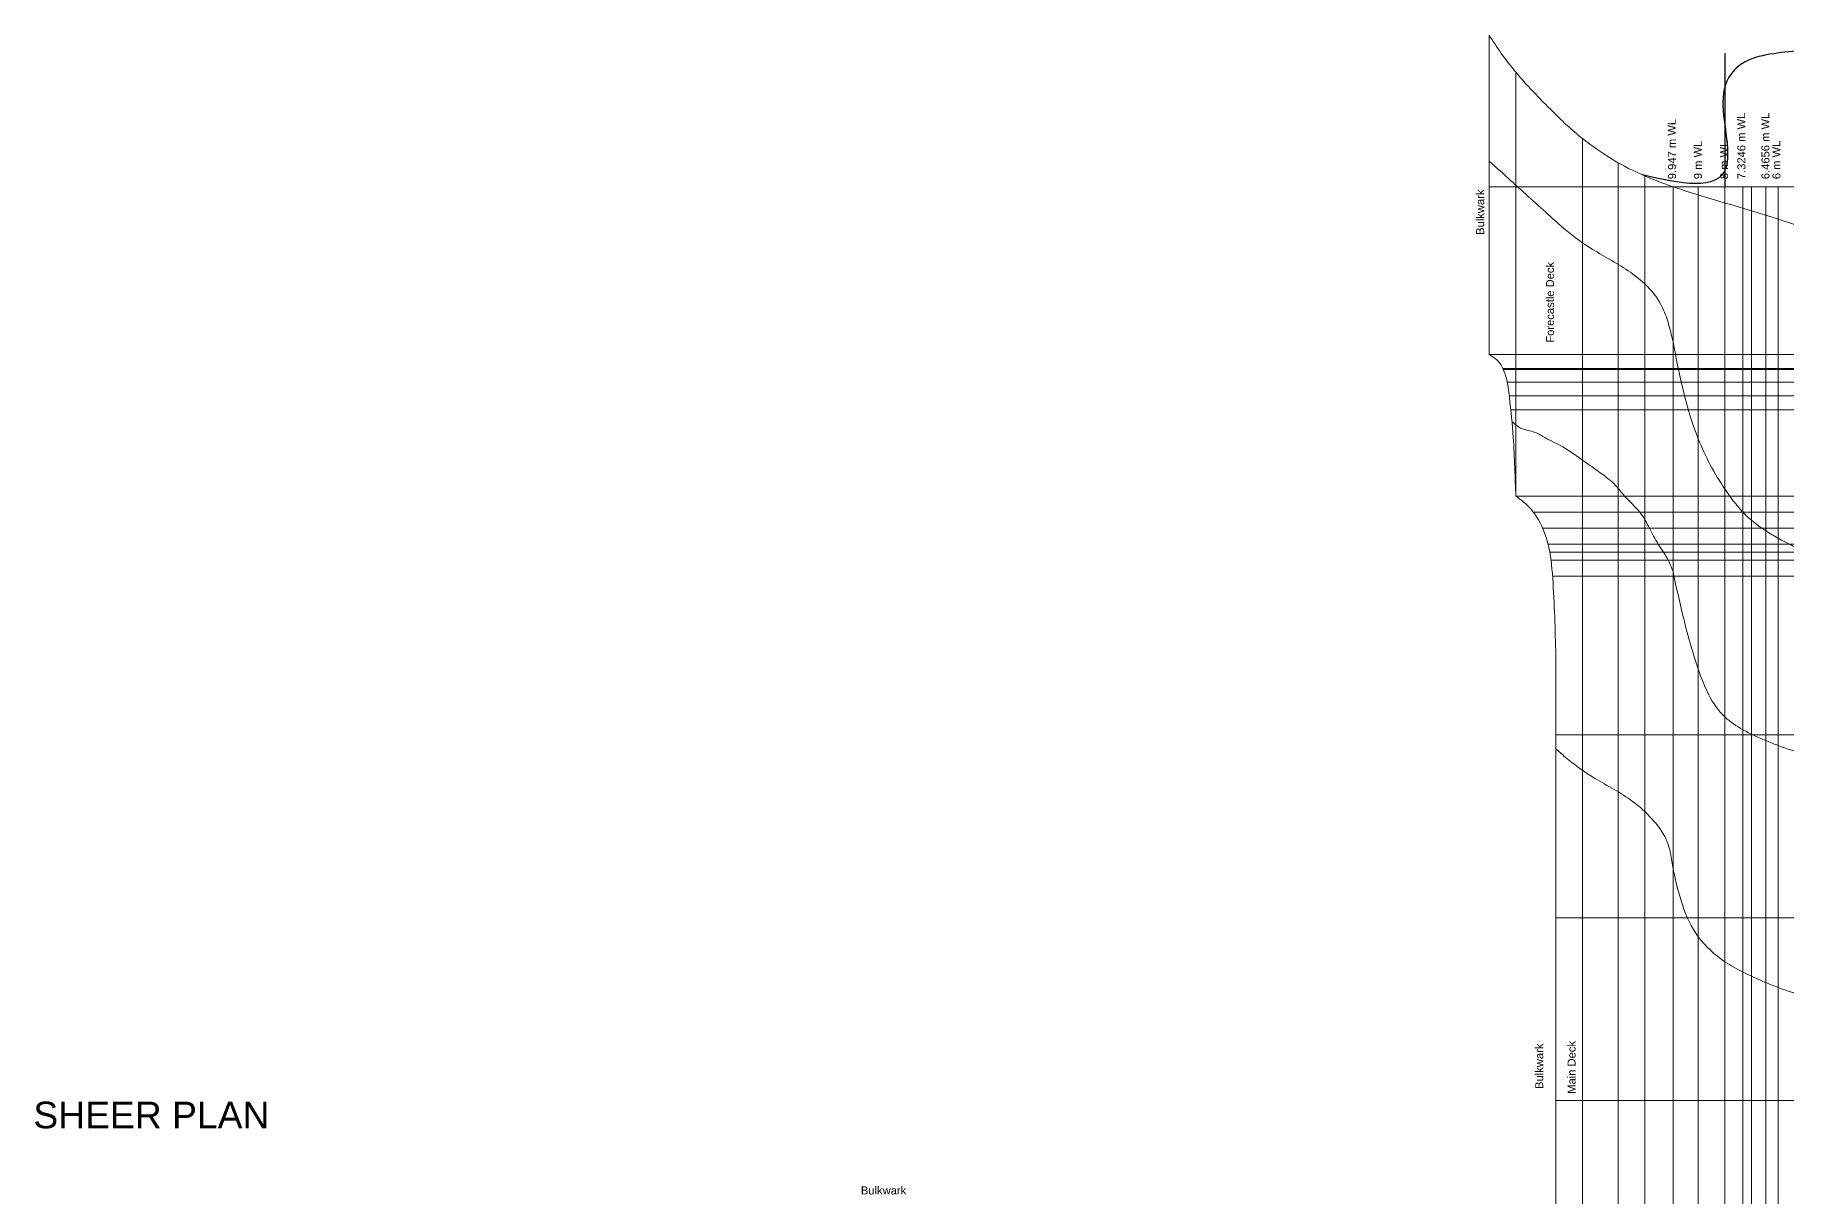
# Model space of a CAD drawing. Header units: inches. Extents: x 2352 to 5491, y -38 to 423.
# Drawn here: x 5379.6 to 5445.2, y 89 to 132.5 of the extents above; entities that cross this region are included whole.
import ezdxf

# ---------------------------------------------------------------- set-up
doc = ezdxf.new("R2010")
doc.units = ezdxf.units.IN
doc.header["$MEASUREMENT"] = 0
doc.layers.add('St-1', color=7, linetype='Continuous')
doc.layers.add('WL7', color=90, linetype='Continuous')
doc.styles.get("Standard").update_dxf_attribs({"font": 'arial.ttf'})

msp = doc.modelspace()

# ---------------------------------------------------------------- linework, layer by layer
at = {"lineweight": 5}
for p, q in [((5434.07563, 120.55037), (5434.07563, 132.52753)), ((5435.07563, 115.24191), (5435.07563, 131.13706)), ((5437.57563, 72.04191), (5437.57563, 128.64471)), ((5438.91563, 72.04191), (5438.91563, 127.73974)), ((5450.91563, 126.84191), (5434.07563, 126.84191)), ((5439.91563, 72.04191), (5439.91563, 127.24122)), ((5440.96863, 72.04191), (5440.96863, 126.84191)), ((5440.96863, 126.84191), (5450.91563, 126.84191)), ((5441.91563, 72.04191), (5441.91563, 126.84191)), ((5442.91563, 72.04191), (5442.91563, 126.84191)), ((5443.59103, 72.04191), (5443.59103, 126.84191)), ((5444.45003, 72.04191), (5444.45003, 126.84191)), ((5444.91563, 72.04191), (5444.91563, 126.84191)), ((5450.91563, 119.99191), (5434.60748, 119.99191)), ((5450.91563, 113.14191), (5436.34866, 113.14191)), ((5436.57563, 109.27305), (5436.57563, 72.04191)), ((5450.91563, 106.29191), (5436.57563, 106.29191)), ((5450.91563, 99.44191), (5436.57563, 99.44191)), ((5450.91563, 92.59191), (5436.57563, 92.59191))]:
    msp.add_line(p, q, dxfattribs=at)
at = {"color": 1, "lineweight": 5}
for p, q in [((5434.07563, 120.55037), (5450.91563, 120.55037)), ((5450.91563, 115.24191), (5435.07563, 115.24191))]:
    msp.add_line(p, q, dxfattribs=at)
at = {"color": 5, "lineweight": 5}
for p, q in [((5434.58816, 120.03296), (5450.91563, 120.03296)), ((5434.75636, 119.51555), (5450.91563, 119.51555)), ((5434.83155, 118.99813), (5450.91563, 118.99813)), ((5434.88839, 118.48072), (5450.91563, 118.48491)), ((5450.91563, 114.64191), (5435.73821, 114.64191)), ((5450.91563, 114.04191), (5436.08435, 114.04191)), ((5450.91563, 113.44191), (5436.28505, 113.44191)), ((5450.91563, 112.84191), (5436.3947, 112.84191)), ((5450.91563, 112.24191), (5436.45318, 112.24191))]:
    msp.add_line(p, q, dxfattribs=at)
at = {"lineweight": 5}
for points in [[(5437.57563, 128.64471), (5437.00102, 129.1359), (5436.55761, 129.56381), (5435.82024, 130.30767), (5435.07563, 131.13706), (5434.52996, 131.83708), (5434.07563, 132.52753)], [(5440.96863, 121.03406), (5441.91563, 117.38946), (5442.91563, 115.49967), (5443.59103, 114.64335), (5444.45003, 113.93704), (5444.91563, 113.66594), (5445.91563, 113.14191), (5446.91563, 112.62557), (5447.91563, 112.05078), (5448.91563, 111.39875), (5449.91563, 110.48751), (5450.41563, 109.57977), (5450.91563, 106.78161)], [(5434.07563, 120.55037), (5434.36304, 120.35137), (5434.61755, 119.9693), (5434.83674, 118.95188), (5434.98211, 117.44116), (5435.03656, 116.31029), (5435.07563, 115.24191)], [(5440.96863, 112.41537), (5440.78974, 112.84191), (5440.41324, 113.44191), (5440.08474, 114.04191), (5439.72267, 114.64191), (5439.15567, 115.24191), (5438.81475, 115.64545), (5438.30539, 116.07366), (5437.79093, 116.44069), (5437.29684, 116.78734), (5436.838, 117.08516), (5436.18602, 117.42773), (5435.79482, 117.63163), (5435.25694, 117.79476), (5434.93412, 118.02619)], [(5435.07563, 115.24191), (5435.53175, 114.8776), (5435.85556, 114.47339), (5436.27768, 113.47128), (5436.45768, 112.18101), (5436.57563, 109.27305)], [(5440.96863, 112.41537), (5441.91563, 108.76167), (5442.91563, 106.96463), (5443.59103, 106.48593), (5444.45003, 106.0794), (5444.91563, 105.89219), (5445.91563, 105.57684), (5446.91563, 105.36556), (5447.91563, 105.0784), (5448.91563, 104.43225), (5449.91563, 103.04399), (5450.41563, 101.73585), (5450.91563, 98.80298)], [(5440.96863, 101.26049), (5440.87593, 101.85771), (5440.65756, 102.48602), (5440.09344, 103.23878), (5439.37089, 103.85911), (5437.95554, 104.71646), (5436.92421, 105.46397), (5436.57563, 105.77261)], [(5440.96863, 101.26049), (5441.91563, 98.72388), (5442.91563, 97.79228), (5443.59103, 97.40179), (5444.45003, 97.00863), (5444.91563, 96.82495), (5445.91563, 96.47975), (5446.91563, 96.11299), (5447.91563, 95.68845), (5448.91563, 95.13498), (5449.91563, 94.1193), (5450.41563, 92.59191), (5450.91563, 87.66124)]]:
    msp.add_spline(points, degree=3, dxfattribs=at)
for points, knots in [([(5450.91563, 119.99191), (5450.78104, 120.91446), (5450.5423, 122.5508), (5446.97565, 125.34926), (5443.06288, 126.04097), (5439.63034, 127.32926), (5438.50355, 127.96228), (5437.86089, 128.42917), (5437.57563, 128.64471)], [0, 0, 0, 0, 2.67949748, 4.75269205, 12.94493453, 14.42258797, 15.73372175, 16.80574875, 16.80574875, 16.80574875, 16.80574875]), ([(5440.96863, 121.03406), (5440.92309, 121.22385), (5440.82696, 121.62446), (5440.61069, 122.32413), (5440.12665, 123.04583), (5439.2014, 123.80371), (5438.04502, 124.39169), (5437.121, 125.05333), (5436.69079, 125.44211), (5436.57563, 125.54618), (5436.07563, 125.99803), (5435.57563, 126.44989), (5435.07563, 126.90175), (5435.01433, 126.95715), (5434.95303, 127.01255), (5434.89172, 127.06795), (5434.61969, 127.31379), (5434.34766, 127.55963), (5434.07563, 127.80546)], [0, 0, 0, 0, 0.58581763, 1.23657536, 2.18734123, 3.13965819, 4.79442188, 6.06816491, 6.53374412, 6.53374412, 6.53374412, 8.55525006, 8.55525006, 8.55525006, 8.80310258, 8.80310258, 8.80310258, 9.90292068, 9.90292068, 9.90292068, 9.90292068])]:
    msp.add_open_spline(points, degree=3, knots=knots, dxfattribs=at)
at = {"layer": 'St-1', "color": 6}
msp.add_line((5442.91563, 131.84191), (5442.91563, 126.84191), dxfattribs=at)
at = {"layer": 'St-1', "color": 5}
msp.add_open_spline([(5450.91563, 119.99191), (5450.88806, 121.00663), (5450.84959, 122.42234), (5450.75797, 124.21755), (5450.67742, 125.45632), (5450.56134, 126.97396), (5450.18428, 128.53375), (5449.65447, 129.9055), (5449.04089, 130.85591), (5448.32094, 131.53483), (5447.16646, 131.97828), (5445.89797, 131.98011), (5444.60837, 131.8257), (5443.62471, 131.60797), (5442.533, 130.45524), (5443.04882, 128.97511), (5442.98014, 126.59448), (5441.25203, 126.95197), (5439.8089, 127.28761)], degree=3, knots=[0, 0, 0, 0, 3.04519146, 4.24857188, 5.39197755, 6.77043582, 8.80847713, 10.18221061, 11.15999145, 12.18536119, 13.08893212, 14.80148784, 15.91142192, 17.02180444, 17.72696403, 20.38465866, 21.13395944, 24.32332987, 24.32332987, 24.32332987, 24.32332987], dxfattribs=at)
at = {"layer": 'WL7', "lineweight": 5}
msp.add_line((5443.91563, 72.04191), (5443.91563, 126.84191), dxfattribs=at)

# ---------------------------------------------------------------- texts
at = {"lineweight": 5}
for s, rotation, p in [('7.3246 m WL', 90.3, (5443.68491, 127.12541)), ('6.4656 m WL', 90.3, (5444.58696, 127.12541)), ('9.947 m WL', 90.3, (5441.08296, 127.12541)), ('9 m WL', 90.3, (5442.05368, 127.12541)), ('8 m WL', 90.3, (5443.03302, 127.12541)), ('6 m WL', 90.3, (5444.99663, 127.12541)), ('Bulkwark', 90, (5433.88973, 125.03648)), ('Forecastle Deck', 90, (5436.50718, 120.99462)), ('Bulkwark', 90, (5436.10406, 93.02218)), ('Main Deck', 90, (5437.31602, 92.83979))]:
    msp.add_text(s, height=0.3, rotation=rotation, dxfattribs=at).set_placement(p)
for s, height, p in [('SHEER PLAN', 1, (5379.50433, 91.545)), ('Bulkwark', 0.3, (5410.52532, 89.06781))]:
    msp.add_text(s, height=height, dxfattribs=at).set_placement(p)

doc.saveas('drawing.dxf')
